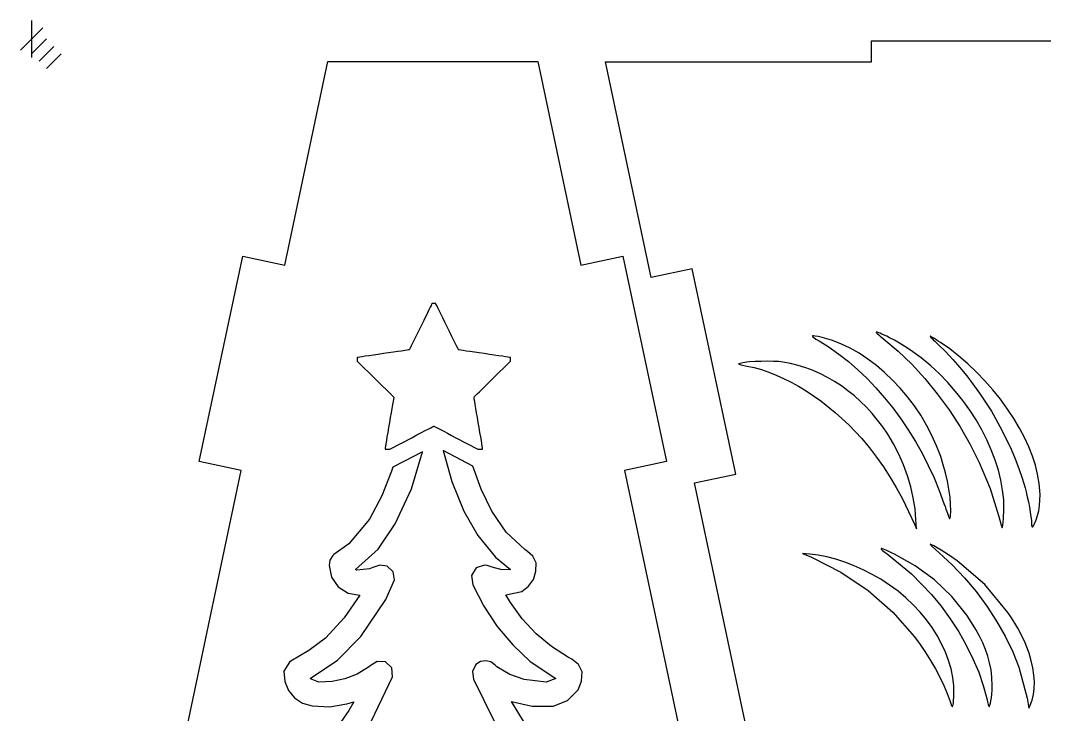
# Model space of a CAD drawing. Extents: x -1 to 192, y 0 to 104.
# Drawn here: x -0.8 to 72.4, y 54.2 to 103.8 of the extents above; entities that cross this region are included whole.
import ezdxf

# ---------------------------------------------------------------- set-up
doc = ezdxf.new("R2010")
doc.units = 0

msp = doc.modelspace()

# ---------------------------------------------------------------- linework, layer by layer
at = {"layer": 'Layer 1'}
for p, q in [((0.793749, 103.275749), (-0.793749, 101.688251)), ((0, 103.804915), (0, 101.159085)), ((1.058332, 102.482), (0, 101.423668)), ((1.587498, 101.952834), (0.529166, 100.894502)), ((2.116664, 101.423668), (1.058332, 100.365336))]:
    msp.add_line(p, q, dxfattribs=at)
at = {"layer": 'Layer_0'}
for p, q in [((59.995056, 100.849747), (59.995056, 102.349745)), ((59.995056, 102.349745), (84.995022, 102.349745)), ((18.084458, 86.330355), (21.162963, 100.879256)), ((21.162963, 100.879256), (36.162943, 100.879256)), ((36.162943, 100.879256), (39.24134, 86.330355)), ((44.255463, 85.440946), (40.995078, 100.849747)), ((40.995078, 100.849747), (59.995056, 100.849747)), ((11.979367, 72.290052), (15.08446, 86.965146)), ((15.08446, 86.965146), (18.084458, 86.330355)), ((39.24134, 86.330355), (42.241336, 86.965146)), ((42.241336, 86.965146), (45.346524, 72.290052)), ((47.190472, 86.061947), (44.255463, 85.440946)), ((50.295666, 71.386853), (47.190472, 86.061947)), ((28.533653, 83.44303), (28.467034, 83.307799)), ((28.572753, 83.52264), (28.533653, 83.44303)), ((28.606839, 83.592395), (28.572748, 83.522693)), ((28.731119, 83.592395), (28.606839, 83.592395)), ((28.855399, 83.592395), (28.731119, 83.592395)), ((28.866326, 83.574165), (28.855399, 83.592395)), ((28.885059, 83.536965), (28.866326, 83.574165)), ((28.934528, 83.437434), (28.885059, 83.536965)), ((29.01135, 83.282394), (28.934528, 83.437434)), ((28.267824, 82.904), (28.008236, 82.378261)), ((28.377044, 83.12534), (28.267824, 82.904)), ((28.467034, 83.307799), (28.377044, 83.12534)), ((29.112158, 83.078644), (29.01135, 83.282394)), ((29.233578, 82.833005), (29.112158, 83.078644)), ((29.372259, 82.552295), (29.233578, 82.833005)), ((28.008236, 82.378261), (27.721396, 81.797612)), ((29.524807, 82.243326), (29.372259, 82.552295)), ((29.687857, 81.912896), (29.524807, 82.243326)), ((27.440415, 81.229081), (27.198427, 80.739722)), ((27.721396, 81.797612), (27.440415, 81.229081)), ((29.850768, 81.582787), (29.687857, 81.912896)), ((30.002866, 81.274688), (29.850768, 81.582787)), ((30.140828, 80.995357), (30.002866, 81.274688)), ((55.83819, 81.272933), (55.775381, 81.259387)), ((55.775381, 81.259387), (55.785673, 81.216728)), ((55.785673, 81.216728), (55.868273, 81.144068)), ((55.97494, 81.258223), (55.83819, 81.272933)), ((56.186439, 81.216162), (55.97494, 81.258223)), ((56.473517, 81.147611), (56.186439, 81.216162)), ((60.331934, 81.542215), (60.321562, 81.529198)), ((60.321562, 81.529198), (60.334315, 81.501758)), ((60.365702, 81.540892), (60.331934, 81.542215)), ((60.334315, 81.501758), (60.369907, 81.459816)), ((60.423143, 81.525282), (60.365702, 81.540892)), ((60.369907, 81.459816), (60.428065, 81.403296)), ((60.504534, 81.49545), (60.423143, 81.525282)), ((60.428065, 81.403296), (60.508506, 81.332129)), ((60.610164, 81.451493), (60.504534, 81.49545)), ((60.508506, 81.332129), (60.610944, 81.246237)), ((60.740312, 81.393462), (60.610164, 81.451493)), ((60.610944, 81.246237), (60.735116, 81.145547)), ((60.895242, 81.321453), (60.740312, 81.393462)), ((61.075243, 81.235532), (60.895242, 81.321453)), ((61.280593, 81.135771), (61.075243, 81.235532)), ((64.21235, 81.236267), (64.19375, 81.236797)), ((64.19375, 81.236797), (64.195602, 81.220975)), ((64.195602, 81.220975), (64.217616, 81.188746)), ((64.25153, 81.219731), (64.21235, 81.236267)), ((64.31145, 81.187272), (64.25153, 81.219731)), ((27.102407, 80.545674), (27.028557, 80.396552)), ((27.198427, 80.739722), (27.102407, 80.545674)), ((30.261316, 80.751557), (30.140828, 80.995357)), ((30.360988, 80.550026), (30.261316, 80.751557)), ((30.436507, 80.397529), (30.360988, 80.550026)), ((55.868273, 81.144068), (56.022353, 81.040547)), ((56.022353, 81.040547), (56.247092, 80.905269)), ((56.247092, 80.905269), (56.960152, 80.461148)), ((57.141208, 80.950113), (56.473517, 81.147611)), ((56.960152, 80.461148), (57.661363, 79.96787)), ((57.803208, 80.695171), (57.141208, 80.950113)), ((58.456776, 80.385543), (57.803208, 80.695171)), ((60.735116, 81.145547), (60.880734, 81.029999)), ((60.880734, 81.029999), (61.886015, 80.180478)), ((61.626901, 80.955743), (61.280593, 81.135771)), ((61.996603, 80.743923), (61.626901, 80.955743)), ((62.381322, 80.506042), (61.996603, 80.743923)), ((62.772662, 80.247793), (62.381322, 80.506042)), ((64.217616, 81.188746), (64.259695, 81.139965)), ((64.259695, 81.139965), (64.321665, 81.074475)), ((64.392269, 81.139023), (64.31145, 81.187272)), ((64.321665, 81.074475), (64.403366, 80.992116)), ((64.494168, 81.075142), (64.392269, 81.139023)), ((64.403366, 80.992116), (64.504617, 80.892725)), ((64.617318, 80.995783), (64.494168, 81.075142)), ((64.504617, 80.892725), (64.625245, 80.776166)), ((64.761879, 80.901102), (64.617318, 80.995783)), ((64.625245, 80.776166), (64.765096, 80.642276)), ((64.928029, 80.791263), (64.761879, 80.901102)), ((64.765096, 80.642276), (65.293614, 80.118886)), ((65.582136, 80.330973), (64.928029, 80.791263)), ((23.326988, 79.732973), (23.286639, 79.726517)), ((23.436819, 79.749483), (23.326988, 79.732973)), ((23.608567, 79.774936), (23.436819, 79.749483)), ((23.834648, 79.808226), (23.608567, 79.774936)), ((24.107518, 79.848247), (23.834648, 79.808226)), ((24.419596, 79.893866), (24.107518, 79.848247)), ((24.763327, 79.943986), (24.419596, 79.893866)), ((25.131137, 79.997487), (24.763327, 79.943986)), ((25.498706, 80.050957), (25.131137, 79.997487)), ((25.841746, 80.100966), (25.498706, 80.050957)), ((26.152745, 80.146416), (25.841746, 80.100966)), ((26.424175, 80.186196), (26.152745, 80.146416)), ((26.648523, 80.219216), (26.424175, 80.186196)), ((26.818274, 80.244351), (26.648523, 80.219216)), ((26.925904, 80.260517), (26.818274, 80.244351)), ((26.963914, 80.266603), (26.925904, 80.260517)), ((26.981006, 80.300734), (26.963914, 80.266603)), ((27.028557, 80.396552), (26.981006, 80.300734)), ((30.484537, 80.300808), (30.436507, 80.397529)), ((30.501735, 80.266618), (30.484537, 80.300808)), ((30.539724, 80.260533), (30.501735, 80.266618)), ((30.647364, 80.244367), (30.539724, 80.260533)), ((30.817113, 80.219232), (30.647364, 80.244367)), ((31.041474, 80.186222), (30.817113, 80.219232)), ((31.312912, 80.146442), (31.041474, 80.186222)), ((31.623922, 80.100992), (31.312912, 80.146442)), ((31.966983, 80.050983), (31.623922, 80.100992)), ((32.33457, 79.997524), (31.966983, 80.050983)), ((32.702481, 79.943983), (32.33457, 79.997524)), ((33.046449, 79.893773), (32.702481, 79.943983)), ((33.358901, 79.848014), (33.046449, 79.893773)), ((33.632249, 79.807824), (33.358901, 79.848014)), ((33.85891, 79.774304), (33.632249, 79.807824)), ((34.031309, 79.748586), (33.85891, 79.774304)), ((34.14186, 79.731785), (34.031309, 79.748586)), ((34.182989, 79.725038), (34.14186, 79.731785)), ((57.661363, 79.96787), (58.348831, 79.427909)), ((59.099165, 80.023993), (58.456776, 80.385543)), ((59.727645, 79.613265), (59.099165, 80.023993)), ((61.886015, 80.180478), (62.860953, 79.241161)), ((63.541691, 79.693005), (62.772662, 80.247793)), ((65.293614, 80.118886), (65.808905, 79.570887)), ((66.229626, 79.823124), (65.582136, 80.330973)), ((66.865755, 79.272435), (66.229626, 79.823124)), ((23.26198, 79.71514), (23.252322, 79.708922)), ((23.252322, 79.708922), (23.252322, 79.580862)), ((23.252322, 79.580862), (23.252322, 79.452843)), ((23.252322, 79.452843), (24.560759, 78.177455)), ((23.286639, 79.726517), (23.26198, 79.71514)), ((32.904837, 78.177503), (34.213284, 79.452872)), ((34.201299, 79.717656), (34.182989, 79.725038)), ((34.210215, 79.701861), (34.201299, 79.717656)), ((34.213073, 79.661612), (34.210215, 79.701861)), ((34.213284, 79.580862), (34.213073, 79.661612)), ((34.213284, 79.452872), (34.213284, 79.580862)), ((50.713096, 79.325375), (50.484618, 79.258486)), ((50.484618, 79.258486), (50.655985, 79.207736)), ((50.655985, 79.207736), (51.112955, 79.105104)), ((50.811446, 79.348447), (50.713096, 79.325375)), ((50.939616, 79.369507), (50.811446, 79.348447)), ((51.093677, 79.388478), (50.939616, 79.369507)), ((51.269656, 79.405226), (51.093677, 79.388478)), ((51.112955, 79.105104), (51.617676, 78.996816)), ((51.671616, 79.431745), (51.269656, 79.405226)), ((51.617676, 78.996816), (52.132155, 78.854184)), ((52.113925, 79.448282), (51.671616, 79.431745)), ((52.564983, 79.454023), (52.113925, 79.448282)), ((52.993224, 79.448202), (52.564983, 79.454023)), ((53.367043, 79.430025), (52.993224, 79.448202)), ((53.654862, 79.398725), (53.367043, 79.430025)), ((54.207242, 79.292075), (53.654862, 79.398725)), ((54.753302, 79.153393), (54.207242, 79.292075)), ((55.292001, 78.983393), (54.753302, 79.153393)), ((58.348831, 79.427909), (59.020639, 78.84377)), ((60.339453, 79.156134), (59.727645, 79.613265)), ((60.931862, 78.655334), (60.339453, 79.156134)), ((62.860953, 79.241161), (63.798521, 78.221133)), ((64.236599, 79.125184), (63.541691, 79.693005)), ((64.857237, 78.548845), (64.236599, 79.125184)), ((65.808905, 79.570887), (66.309753, 79.000258)), ((66.309753, 79.000258), (66.794993, 78.408949)), ((67.485734, 78.683655), (66.865755, 79.272435)), ((52.132155, 78.854184), (52.654473, 78.678406)), ((52.654473, 78.678406), (53.182724, 78.470706)), ((53.182724, 78.470706), (53.715001, 78.232277)), ((55.822291, 78.782795), (55.292001, 78.983393)), ((56.34312, 78.552335), (55.822291, 78.782795)), ((56.853419, 78.292715), (56.34312, 78.552335)), ((57.352158, 78.004667), (56.853419, 78.292715)), ((59.020639, 78.84377), (59.674908, 78.217902)), ((61.502131, 78.113635), (60.931862, 78.655334)), ((65.446646, 77.940886), (64.857237, 78.548845)), ((66.794993, 78.408949), (67.713863, 77.17214)), ((68.084806, 78.061496), (67.485734, 78.683655)), ((24.560759, 78.177455), (24.823599, 77.921135)), ((24.823599, 77.921135), (25.068809, 77.681725)), ((25.068809, 77.681725), (25.291019, 77.464494)), ((32.174588, 77.464523), (32.396787, 77.681754)), ((32.396787, 77.681754), (32.641997, 77.921164)), ((32.641997, 77.921164), (32.904837, 78.177503)), ((53.715001, 78.232277), (54.249401, 77.964336)), ((54.249401, 77.964336), (54.784012, 77.668088)), ((54.784012, 77.668088), (55.316911, 77.344746)), ((57.838279, 77.688916), (57.352158, 78.004667)), ((58.310726, 77.346186), (57.838279, 77.688916)), ((59.674908, 78.217902), (60.309719, 77.552812)), ((60.309719, 77.552812), (60.923168, 76.850952)), ((62.047501, 77.533796), (61.502131, 78.113635)), ((62.56525, 76.918567), (62.047501, 77.533796)), ((63.798521, 78.221133), (64.691672, 77.129513)), ((66.003027, 77.305056), (65.446646, 77.940886)), ((68.658213, 77.410707), (68.084806, 78.061496)), ((25.291019, 77.464494), (25.484858, 77.274716)), ((25.484858, 77.274716), (25.644968, 77.117636)), ((25.644968, 77.117636), (25.765967, 76.998526)), ((25.765967, 76.998526), (25.842508, 76.922625)), ((25.842508, 76.922625), (25.869217, 76.895217)), ((25.862867, 76.856826), (25.844664, 76.749456)), ((25.869217, 76.895217), (25.862867, 76.856826)), ((31.596386, 76.895246), (31.623088, 76.922654)), ((31.602736, 76.856855), (31.596386, 76.895246)), ((31.62094, 76.749485), (31.602736, 76.856855)), ((31.623088, 76.922654), (31.699627, 76.998555)), ((31.699627, 76.998555), (31.820636, 77.117665)), ((31.820636, 77.117665), (31.980746, 77.274746)), ((31.980746, 77.274746), (32.174588, 77.464523)), ((55.316911, 77.344746), (56.369981, 76.621609)), ((58.768457, 76.977198), (58.310726, 77.346186)), ((59.210406, 76.582657), (58.768457, 76.977198)), ((60.923168, 76.850952), (61.513358, 76.114814)), ((63.05262, 76.270719), (62.56525, 76.918567)), ((64.691672, 77.129513), (65.533379, 75.975394)), ((66.524615, 76.645117), (66.003027, 77.305056)), ((67.713863, 77.17214), (68.55597, 75.876173)), ((69.201192, 76.736018), (68.658213, 77.410707)), ((25.731764, 76.088168), (25.678956, 75.779558)), ((25.777844, 76.357656), (25.731764, 76.088168)), ((25.815904, 76.580575), (25.777844, 76.357656)), ((25.844664, 76.749456), (25.815904, 76.580575)), ((31.6497, 76.580604), (31.62094, 76.749485)), ((31.68776, 76.357685), (31.6497, 76.580604)), ((31.733829, 76.088197), (31.68776, 76.357685)), ((31.786651, 75.779587), (31.733829, 76.088197)), ((56.369981, 76.621609), (57.393319, 75.80459)), ((59.635535, 76.163309), (59.210406, 76.582657)), ((60.042784, 75.719868), (59.635535, 76.163309)), ((61.513358, 76.114814), (62.078377, 75.346875)), ((63.506879, 75.59299), (63.05262, 76.270719)), ((67.009607, 75.964819), (66.524615, 76.645117)), ((69.708972, 76.042159), (69.201192, 76.736018)), ((25.620666, 75.439307), (25.558184, 75.074889)), ((25.678956, 75.779558), (25.620666, 75.439307)), ((31.844941, 75.439336), (31.786651, 75.779587)), ((31.90742, 75.074918), (31.844941, 75.439336)), ((57.393319, 75.80459), (58.371667, 74.90337)), ((60.431105, 75.253059), (60.042784, 75.719868)), ((62.078377, 75.346875), (62.616335, 74.549607)), ((63.925278, 74.888141), (63.506879, 75.59299)), ((65.533379, 75.975394), (66.316608, 74.767885)), ((67.456236, 75.26791), (67.009607, 75.964819)), ((68.55597, 75.876173), (69.311831, 74.536724)), ((70.162801, 75.358188), (69.708972, 76.042159)), ((70.567311, 74.68089), (70.162801, 75.358188)), ((25.495706, 74.71009), (25.437415, 74.368788)), ((25.558184, 75.074889), (25.495706, 74.71009)), ((28.114699, 74.495256), (28.33697, 74.611398)), ((28.33697, 74.611398), (28.510698, 74.701816)), ((28.510698, 74.701816), (28.635629, 74.766388)), ((28.635629, 74.766388), (28.711487, 74.804956)), ((28.711487, 74.804956), (28.73802, 74.817391)), ((28.73802, 74.817391), (28.771428, 74.800035)), ((28.771428, 74.800035), (28.864387, 74.751343)), ((28.864387, 74.751343), (29.010458, 74.674725)), ((29.010458, 74.674725), (29.203167, 74.573554)), ((31.96989, 74.710127), (31.90742, 75.074918)), ((32.028181, 74.368838), (31.96989, 74.710127)), ((58.371667, 74.90337), (59.289755, 73.927612)), ((60.799444, 74.763599), (60.431105, 75.253059)), ((61.146754, 74.25221), (60.799444, 74.763599)), ((64.305079, 74.158942), (63.925278, 74.888141)), ((66.316608, 74.767885), (67.034326, 73.516106)), ((67.862704, 74.558161), (67.456236, 75.26791)), ((70.922702, 74.009752), (70.567311, 74.68089)), ((25.384594, 74.058509), (25.338525, 73.786801)), ((25.437415, 74.368788), (25.384594, 74.058509)), ((25.587841, 73.167647), (27.159351, 73.993877)), ((27.159351, 73.993877), (27.525629, 74.186358)), ((27.525629, 74.186358), (27.844168, 74.353527)), ((27.844168, 74.353527), (28.114699, 74.495256)), ((29.203167, 74.573554), (29.436077, 74.451214)), ((29.436077, 74.451214), (29.702737, 74.311114)), ((29.702737, 74.311114), (29.996678, 74.156624)), ((29.996678, 74.156624), (30.311455, 73.991146)), ((30.311455, 73.991146), (31.877725, 73.167655)), ((32.080999, 74.058588), (32.028181, 74.368838)), ((32.127079, 73.78692), (32.080999, 74.058588)), ((59.289755, 73.927612), (59.843434, 73.269732)), ((61.565152, 73.551991), (61.146754, 74.25221)), ((62.616335, 74.549607), (63.125306, 73.725508)), ((64.643528, 73.408143), (64.305079, 74.158942)), ((68.227244, 73.839321), (67.862704, 74.558161)), ((69.311831, 74.536724), (69.971899, 73.169505)), ((71.229189, 73.344273), (70.922702, 74.009752)), ((25.253501, 73.2785), (25.247151, 73.236481)), ((25.247151, 73.236481), (25.254242, 73.189581)), ((25.271704, 73.38926), (25.253501, 73.2785)), ((25.254242, 73.189581), (25.261333, 73.167647)), ((25.261333, 73.167647), (25.424583, 73.167647)), ((25.300465, 73.561209), (25.271704, 73.38926)), ((25.338525, 73.786801), (25.300465, 73.561209)), ((25.424583, 73.167647), (25.587841, 73.167647)), ((31.877725, 73.167655), (32.041473, 73.167655)), ((32.041473, 73.167655), (32.205224, 73.167655)), ((32.165139, 73.56136), (32.127079, 73.78692)), ((32.193899, 73.389461), (32.165139, 73.56136)), ((32.212076, 73.278759), (32.193899, 73.389461)), ((32.205224, 73.167655), (32.211838, 73.18988)), ((32.211838, 73.18988), (32.218426, 73.236788)), ((32.218426, 73.236788), (32.212076, 73.278759)), ((59.843434, 73.269732), (60.359953, 72.602903)), ((61.941593, 72.817713), (61.565152, 73.551991)), ((63.125306, 73.725508), (63.603405, 72.87703)), ((64.937898, 72.638492), (64.643528, 73.408143)), ((67.034326, 73.516106), (67.679486, 72.229148)), ((68.548064, 73.115141), (68.227244, 73.839321)), ((69.971899, 73.169505), (70.263038, 72.480385)), ((71.486991, 72.683953), (71.229189, 73.344273)), ((27.923726, 72.993764), (26.585108, 72.295524)), ((27.139169, 70.343523), (27.923726, 72.993764)), ((31.526026, 71.955431), (29.39077, 73.077499)), ((29.39077, 73.077499), (30.028281, 70.871673)), ((60.359953, 72.602903), (60.846405, 71.915585)), ((62.273401, 72.057423), (61.941593, 72.817713)), ((63.603405, 72.87703), (64.048724, 72.006671)), ((65.122418, 72.065215), (64.937898, 72.638492)), ((68.823373, 72.389374), (68.548064, 73.115141)), ((70.263038, 72.480385), (70.526669, 71.790207)), ((71.696329, 72.028263), (71.486991, 72.683953)), ((14.979362, 71.655355), (11.979367, 72.290052)), ((25.793608, 71.879263), (25.701078, 71.589704)), ((26.585108, 72.295524), (25.793608, 71.879263)), ((32.109566, 70.30465), (31.526026, 71.955431)), ((45.346524, 72.290052), (42.346526, 71.655355)), ((60.846405, 71.915585), (61.309862, 71.196234)), ((62.557892, 71.279205), (62.273401, 72.057423)), ((64.048724, 72.006671), (64.459362, 71.116902)), ((65.283118, 71.476565), (65.122418, 72.065215)), ((67.679486, 72.229148), (68.459767, 70.360749)), ((69.051404, 71.665784), (68.823373, 72.389374)), ((70.526669, 71.790207), (70.761597, 71.100929)), ((71.857421, 71.376714), (71.696329, 72.028263)), ((6.399975, 31.108495), (14.979362, 71.655355)), ((25.701078, 71.589704), (25.027408, 69.835792)), ((42.346526, 71.655355), (50.925915, 31.108495)), ((47.360562, 70.765856), (50.295666, 71.386853)), ((61.309862, 71.196234), (61.757433, 70.433325)), ((62.792392, 70.491105), (62.557892, 71.279205)), ((64.459362, 71.116902), (64.833403, 70.210202)), ((65.417817, 70.886045), (65.283118, 71.476565)), ((69.230363, 70.948124), (69.051404, 71.665784)), ((70.761597, 71.100929), (70.966628, 70.414518)), ((71.970469, 70.728795), (71.857421, 71.376714)), ((25.976469, 67.836049), (27.139169, 70.343523)), ((30.028281, 70.871673), (30.871977, 68.736194)), ((32.878315, 68.731556), (32.109566, 70.30465)), ((55.940049, 30.219096), (47.360562, 70.765856)), ((61.757433, 70.433325), (62.196201, 69.615306)), ((62.97424, 69.701216), (62.792392, 70.491105)), ((65.524338, 70.307156), (65.417817, 70.886045)), ((65.600506, 69.753397), (65.524338, 70.307156)), ((68.459767, 70.360749), (69.070264, 68.430194)), ((69.358463, 70.240145), (69.230363, 70.948124)), ((69.433922, 69.545607), (69.358463, 70.240145)), ((70.966628, 70.414518), (71.042838, 70.11677)), ((72.02936, 69.927466), (71.970469, 70.728795)), ((25.027408, 69.835792), (24.144441, 68.177358)), ((62.196201, 69.615306), (62.633261, 68.730659)), ((63.10076, 68.917598), (62.97424, 69.701216)), ((64.833403, 70.210202), (65.168953, 69.289054)), ((65.644136, 69.238267), (65.600506, 69.753397)), ((69.454983, 68.868258), (69.433922, 69.545607)), ((71.042838, 70.11677), (71.120787, 69.77205)), ((71.120787, 69.77205), (71.196818, 69.400941)), ((71.990458, 69.145917), (72.02936, 69.927466)), ((63.169272, 68.14831), (63.10076, 68.917598)), ((65.168953, 69.289054), (65.242062, 69.074342)), ((65.242062, 69.074342), (65.306113, 68.886893)), ((65.306113, 68.886893), (65.361773, 68.725354)), ((65.625118, 68.377917), (65.653079, 68.775279)), ((65.653079, 68.775279), (65.644136, 69.238267)), ((69.419823, 68.211857), (69.454983, 68.868258)), ((71.196818, 69.400941), (71.267236, 69.02404)), ((71.267236, 69.02404), (71.328408, 68.661931)), ((71.859281, 68.432588), (71.93606, 68.777708)), ((71.93606, 68.777708), (71.990458, 69.145917)), ((24.144441, 68.177358), (22.651761, 66.416381)), ((30.871977, 68.736194), (31.875556, 67.00205)), ((33.893904, 67.230508), (32.878315, 68.731556)), ((62.633261, 68.730659), (63.075702, 67.767829)), ((63.203181, 67.481341), (63.169261, 68.14836)), ((65.361773, 68.725354), (65.409702, 68.588393)), ((65.409702, 68.588393), (65.485071, 68.382915)), ((65.485071, 68.382915), (65.537541, 68.259805)), ((65.537541, 68.259805), (65.572442, 68.208394)), ((65.572442, 68.208394), (65.595117, 68.218051)), ((65.595117, 68.218051), (65.610886, 68.278111)), ((65.610886, 68.278111), (65.625094, 68.377931)), ((69.070264, 68.430194), (69.157346, 68.105283)), ((69.157346, 68.105283), (69.233345, 67.832495)), ((69.390473, 67.944049), (69.419812, 68.211828)), ((71.328408, 68.661931), (71.376647, 68.3352)), ((71.376647, 68.3352), (71.408296, 68.064431)), ((71.408296, 68.064431), (71.4197, 67.870212)), ((71.64133, 67.835869), (71.760811, 68.116628)), ((71.760811, 68.116628), (71.859281, 68.432588)), ((24.750991, 66.038439), (25.976469, 67.836049)), ((63.075702, 67.767829), (63.203181, 67.481341)), ((69.233345, 67.832495), (69.264634, 67.724596)), ((69.264634, 67.724596), (69.290087, 67.640456)), ((69.290087, 67.640456), (69.308687, 67.583666)), ((69.308687, 67.583666), (69.319403, 67.557789)), ((69.319403, 67.557789), (69.336971, 67.595569)), ((69.336971, 67.595569), (69.361763, 67.73147)), ((69.361763, 67.73147), (69.390473, 67.944049)), ((71.4197, 67.870212), (71.42306, 67.762283)), ((71.42306, 67.762283), (71.433141, 67.684011)), ((71.433141, 67.684011), (71.450074, 67.635362)), ((71.450074, 67.635362), (71.473939, 67.616339)), ((71.473939, 67.616339), (71.504901, 67.626896)), ((71.504901, 67.626896), (71.543048, 67.667036)), ((71.543048, 67.667036), (71.58852, 67.736735)), ((71.58852, 67.736735), (71.64141, 67.835975)), ((31.875556, 67.00205), (33.141255, 65.448849)), ((35.225481, 66.001089), (33.893904, 67.230508)), ((22.651761, 66.416381), (21.582674, 65.635861)), ((23.144441, 64.571404), (24.750991, 66.038439)), ((35.42177, 65.863638), (35.225481, 66.001089)), ((35.800181, 65.519216), (35.42177, 65.863638)), ((60.684774, 66.067452), (60.675646, 66.054725)), ((60.675646, 66.054725), (60.689827, 66.028246)), ((60.717423, 66.066393), (60.684774, 66.067452)), ((60.689827, 66.028246), (60.727099, 65.987955)), ((60.773824, 66.051762), (60.717423, 66.066393)), ((60.727099, 65.987955), (60.787239, 65.933766)), ((60.854194, 66.02356), (60.773824, 66.051762)), ((60.787239, 65.933766), (60.870019, 65.865636)), ((60.958752, 65.981862), (60.854194, 66.02356)), ((60.870019, 65.865636), (60.975228, 65.783496)), ((61.087723, 65.926712), (60.958752, 65.981862)), ((61.241332, 65.858161), (61.087723, 65.926712)), ((61.419793, 65.776302), (61.241332, 65.858161)), ((64.277909, 66.344642), (64.185688, 66.376151)), ((64.185688, 66.376151), (64.190795, 66.363822)), ((64.190795, 66.363822), (64.223024, 66.328442)), ((64.223024, 66.328442), (64.279705, 66.272511)), ((64.449578, 66.25761), (64.277909, 66.344642)), ((64.279705, 66.272511), (64.358154, 66.198502)), ((64.358154, 66.198502), (64.569733, 66.006193)), ((64.682289, 66.126282), (64.449578, 66.25761)), ((64.569733, 66.006193), (64.836404, 65.771351)), ((64.957609, 65.961901), (64.682289, 66.126282)), ((65.562388, 65.578923), (64.957609, 65.961901)), ((21.309236, 65.249237), (21.264553, 64.853632)), ((21.524564, 65.584101), (21.309236, 65.249237)), ((21.582674, 65.635861), (21.524564, 65.584101)), ((33.141255, 65.448849), (34.196922, 64.56725)), ((36.029191, 65.061639), (35.800181, 65.519216)), ((55.579303, 65.680793), (55.054355, 65.727322)), ((55.054355, 65.727322), (55.711264, 65.443933)), ((56.170763, 65.604222), (55.579303, 65.680793)), ((55.711264, 65.443933), (57.808256, 64.378563)), ((56.793853, 65.478281), (56.170763, 65.604222)), ((57.438851, 65.306413), (56.793853, 65.478281)), ((58.09603, 65.092082), (57.438851, 65.306413)), ((60.975228, 65.783496), (61.102638, 65.687296)), ((61.102638, 65.687296), (61.252037, 65.576946)), ((61.252037, 65.576946), (62.842276, 64.264361)), ((61.623332, 65.681182), (61.419793, 65.776302)), ((63.122531, 64.846899), (61.623332, 65.681182)), ((64.836404, 65.771351), (65.764654, 64.908824)), ((66.116517, 65.198542), (65.562388, 65.578923)), ((68.079985, 63.504546), (66.116517, 65.198542)), ((21.264553, 64.853632), (21.423395, 64.02795)), ((23.235011, 64.534542), (23.144441, 64.571404)), ((24.129791, 64.624633), (23.235011, 64.534542)), ((24.38296, 64.719354), (24.129791, 64.624633)), ((24.875788, 64.875259), (24.38296, 64.719354)), ((25.389798, 64.820673), (24.875788, 64.875259)), ((25.834271, 64.416871), (25.389798, 64.820673)), ((25.931789, 63.824333), (25.834271, 64.416871)), ((31.744433, 64.693949), (31.413967, 64.145605)), ((32.353903, 64.889994), (31.744433, 64.693949)), ((32.533836, 64.866075), (32.353903, 64.889994)), ((32.901754, 64.744253), (32.533836, 64.866075)), ((33.51968, 64.563573), (32.901754, 64.744253)), ((34.163233, 64.545766), (33.51968, 64.563573)), ((34.196922, 64.56725), (34.163233, 64.545766)), ((35.840419, 63.87033), (36.023951, 64.445184)), ((36.023951, 64.445184), (36.029191, 65.061639)), ((57.808256, 64.378563), (59.747377, 63.063653)), ((58.755688, 64.838733), (58.09603, 65.092082)), ((59.4081, 64.549814), (58.755688, 64.838733)), ((60.043528, 64.228785), (59.4081, 64.549814)), ((64.494992, 63.829359), (63.122531, 64.846899)), ((65.764654, 64.908824), (66.646062, 63.978164)), ((21.423395, 64.02795), (21.895054, 63.331875)), ((25.294339, 62.426877), (25.931789, 63.824333)), ((31.413967, 64.145605), (31.520406, 63.489606)), ((35.496878, 63.374223), (35.840419, 63.87033)), ((60.652278, 63.879094), (60.043528, 64.228785)), ((61.285885, 63.464545), (60.652278, 63.879094)), ((62.842276, 64.264361), (64.279483, 62.785789)), ((65.724107, 62.642634), (64.494992, 63.829359)), ((66.646062, 63.978164), (67.472809, 62.990645)), ((21.895054, 63.331875), (22.605094, 62.881605)), ((31.520406, 63.489606), (32.306243, 61.946851)), ((33.884662, 62.767453), (35.011611, 62.994013)), ((35.011611, 62.994013), (35.496878, 63.374223)), ((59.747377, 63.063653), (61.506577, 61.51627)), ((61.885576, 63.019334), (61.285885, 63.464545)), ((62.449775, 62.546156), (61.885576, 63.019334)), ((67.472809, 62.990645), (68.2371, 61.957507)), ((69.735166, 61.508247), (68.079985, 63.504546)), ((23.43521, 62.748165), (22.332363, 61.115815)), ((22.605094, 62.881605), (23.43521, 62.748165)), ((23.525541, 59.787719), (25.294339, 62.426877)), ((34.214493, 62.227654), (33.884662, 62.767453)), ((35.051046, 61.045718), (34.214493, 62.227654)), ((62.976925, 62.047647), (62.449775, 62.546156)), ((64.279483, 62.785789), (64.973024, 61.942592)), ((66.793265, 61.300797), (65.724107, 62.642634)), ((32.306243, 61.946851), (33.258015, 60.507119)), ((61.506577, 61.51627), (63.063803, 59.753479)), ((63.465443, 61.526467), (62.976925, 62.047647)), ((63.913774, 60.985288), (63.465443, 61.526467)), ((64.973024, 61.942592), (65.622612, 61.049602)), ((68.2371, 61.957507), (68.931098, 60.890018)), ((70.000908, 61.116777), (69.735166, 61.508247)), ((22.332363, 61.115815), (20.988193, 59.675659)), ((36.028909, 59.985858), (35.051046, 61.045718)), ((64.320353, 60.426778), (63.913774, 60.985288)), ((65.622612, 61.049602), (66.221612, 60.119303)), ((67.134495, 60.792008), (66.793265, 61.300797)), ((67.438146, 60.294819), (67.134495, 60.792008)), ((68.931098, 60.890018), (69.546997, 59.79944)), ((70.238427, 60.745028), (70.000908, 61.116777)), ((70.450916, 60.386848), (70.238427, 60.745028)), ((33.258015, 60.507119), (34.365824, 59.183693)), ((37.134966, 59.06057), (36.028909, 59.985858)), ((64.683612, 59.853579), (64.320353, 60.426778)), ((66.221612, 60.119303), (66.763401, 59.164195)), ((67.705314, 59.806749), (67.438146, 60.294819)), ((70.641556, 60.036089), (70.450916, 60.386848)), ((70.970036, 59.33224), (70.641556, 60.036089)), ((20.988193, 59.675659), (19.798988, 58.785014)), ((21.85917, 58.106782), (23.525541, 59.787719)), ((63.063803, 59.753479), (63.465173, 59.21332)), ((65.001982, 59.26837), (64.683612, 59.853579)), ((65.273902, 58.673801), (65.001982, 59.26837)), ((67.937134, 59.32529), (67.705314, 59.806749)), ((68.134725, 58.84794), (67.937134, 59.32529)), ((69.546997, 59.79944), (70.076989, 58.697021)), ((71.249345, 58.584261), (70.970036, 59.33224)), ((19.798988, 58.785014), (18.518708, 58.031131)), ((34.365824, 59.183693), (35.61977, 57.989854)), ((38.356098, 58.282349), (37.134966, 59.06057)), ((63.465173, 59.21332), (63.849824, 58.649321)), ((63.849824, 58.649321), (64.214062, 58.068211)), ((65.4978, 58.072531), (65.273902, 58.673801)), ((66.763401, 59.164195), (67.241339, 58.196766)), ((68.299195, 58.372231), (68.134725, 58.84794)), ((70.076989, 58.697021), (70.513236, 57.594022)), ((71.405314, 58.058501), (71.249345, 58.584261)), ((18.410067, 57.946661), (18.027694, 57.315136)), ((18.518708, 58.031131), (18.410067, 57.946661)), ((19.894685, 56.786503), (21.85917, 58.106782)), ((24.679159, 58.011898), (24.176421, 57.689092)), ((25.276028, 57.985481), (24.679159, 58.011898)), ((25.741385, 57.539411), (25.276028, 57.985481)), ((31.731834, 57.783804), (31.492209, 57.288907)), ((32.054528, 57.99273), (31.731834, 57.783804)), ((32.433506, 58.057204), (32.054528, 57.99273)), ((32.806957, 57.966293), (32.433506, 58.057204)), ((33.113913, 57.734974), (32.806957, 57.966293)), ((35.61977, 57.989854), (37.435929, 56.774035)), ((38.577528, 58.16443), (38.356098, 58.282349)), ((39.06007, 57.79729), (38.577528, 58.16443)), ((39.323866, 57.251351), (39.06007, 57.79729)), ((64.214062, 58.068211), (64.554213, 57.476702)), ((65.672121, 57.467232), (65.4978, 58.072531)), ((67.241339, 58.196766), (67.648821, 57.229517)), ((68.431655, 57.895642), (68.299195, 58.372231)), ((68.533245, 57.415682), (68.431655, 57.895642)), ((71.519805, 57.540412), (71.405314, 58.058501)), ((18.027694, 57.315136), (18.076579, 56.578493)), ((23.251238, 57.1052), (22.381275, 56.764083)), ((24.059721, 57.585822), (23.251238, 57.1052)), ((24.176421, 57.689092), (24.059721, 57.585822)), ((25.786527, 56.896373), (25.741385, 57.539411)), ((31.492209, 57.288907), (31.562155, 56.743515)), ((33.230615, 57.622664), (33.113913, 57.734974)), ((34.15813, 57.066418), (33.230615, 57.622664)), ((35.18129, 56.715936), (34.15813, 57.066418)), ((39.271208, 56.595853), (39.323866, 57.251351)), ((64.554213, 57.476702), (64.866561, 56.881493)), ((65.79529, 56.860563), (65.672121, 57.467232)), ((67.648821, 57.229517), (67.9792, 56.274938)), ((68.597943, 56.871523), (68.533245, 57.415682)), ((70.513236, 57.594022), (71.102875, 55.381915)), ((71.592695, 57.035053), (71.519805, 57.540412)), ((18.076579, 56.578493), (18.347613, 55.932928)), ((19.924715, 56.754033), (19.894685, 56.786503)), ((20.528234, 56.521853), (19.924715, 56.754033)), ((21.467663, 56.567844), (20.528234, 56.521853)), ((22.381275, 56.764083), (21.467663, 56.567844)), ((24.25528, 53.723277), (25.786527, 56.896373)), ((31.562155, 56.743515), (33.045851, 53.725874)), ((36.758679, 56.517446), (35.18129, 56.715936)), ((37.435929, 56.774035), (36.758679, 56.517446)), ((39.030166, 55.984012), (39.271208, 56.595853)), ((64.866561, 56.881493), (65.147432, 56.289294)), ((65.86574, 56.255184), (65.79529, 56.860563)), ((68.617866, 56.265283), (68.597943, 56.871523)), ((71.623876, 56.547473), (71.592695, 57.035053)), ((71.61324, 56.082724), (71.623876, 56.547473)), ((18.347613, 55.932928), (18.786747, 55.406406)), ((38.272784, 55.205353), (39.030166, 55.984012)), ((65.147432, 56.289294), (65.393142, 55.706824)), ((65.393142, 55.706824), (65.59999, 55.140785)), ((65.842227, 55.058925), (65.881906, 55.653744)), ((65.881906, 55.653744), (65.86574, 56.255184)), ((67.9792, 56.274938), (68.22586, 55.345519)), ((68.564463, 55.415805), (68.593313, 55.677544)), ((68.593313, 55.677544), (68.611119, 55.964064)), ((68.611119, 55.964064), (68.617866, 56.265283)), ((71.466081, 55.241955), (71.56068, 55.645874)), ((71.56068, 55.645874), (71.61324, 56.082724)), ((18.786747, 55.406406), (19.359564, 55.029652)), ((19.359564, 55.029652), (20.031646, 54.833385)), ((21.282262, 54.756901), (22.516263, 54.974005)), ((22.516263, 54.974005), (23.01211, 55.122685)), ((23.01211, 55.122685), (22.663972, 54.489876)), ((35.12758, 53.734995), (34.277242, 55.148813)), ((34.277242, 55.148813), (35.750815, 54.798228)), ((37.265519, 54.798714), (38.272784, 55.205353)), ((65.59999, 55.140785), (65.653611, 54.989805)), ((65.653611, 54.989805), (65.70326, 54.866165)), ((65.70326, 54.866165), (65.743431, 54.782625)), ((65.805979, 54.842125), (65.825452, 54.939735)), ((65.825452, 54.939735), (65.842227, 55.058925)), ((68.22586, 55.345519), (68.279809, 55.11508)), ((68.279809, 55.11508), (68.32932, 54.92637)), ((68.32932, 54.92637), (68.368888, 54.79886)), ((68.414397, 54.78651), (68.446316, 54.88039)), ((68.446316, 54.88039), (68.484487, 55.01933)), ((68.484487, 55.01933), (68.524606, 55.189)), ((68.524614, 55.188915), (68.564463, 55.415805)), ((71.102875, 55.381915), (71.231097, 54.661156)), ((71.231097, 54.661156), (71.329345, 54.876026)), ((71.329339, 54.876025), (71.466081, 55.241955)), ((20.031646, 54.833385), (21.282262, 54.756901)), ((22.663972, 54.489876), (21.067298, 52.219274)), ((35.750815, 54.798228), (37.265519, 54.798714)), ((65.743431, 54.782625), (65.768567, 54.751945)), ((65.768567, 54.751945), (65.786214, 54.776165)), ((65.786214, 54.776165), (65.805979, 54.842125)), ((68.368888, 54.79886), (68.393045, 54.75203)), ((68.393045, 54.75203), (68.414397, 54.78651))]:
    msp.add_line(p, q, dxfattribs=at)

doc.saveas('drawing.dxf')
